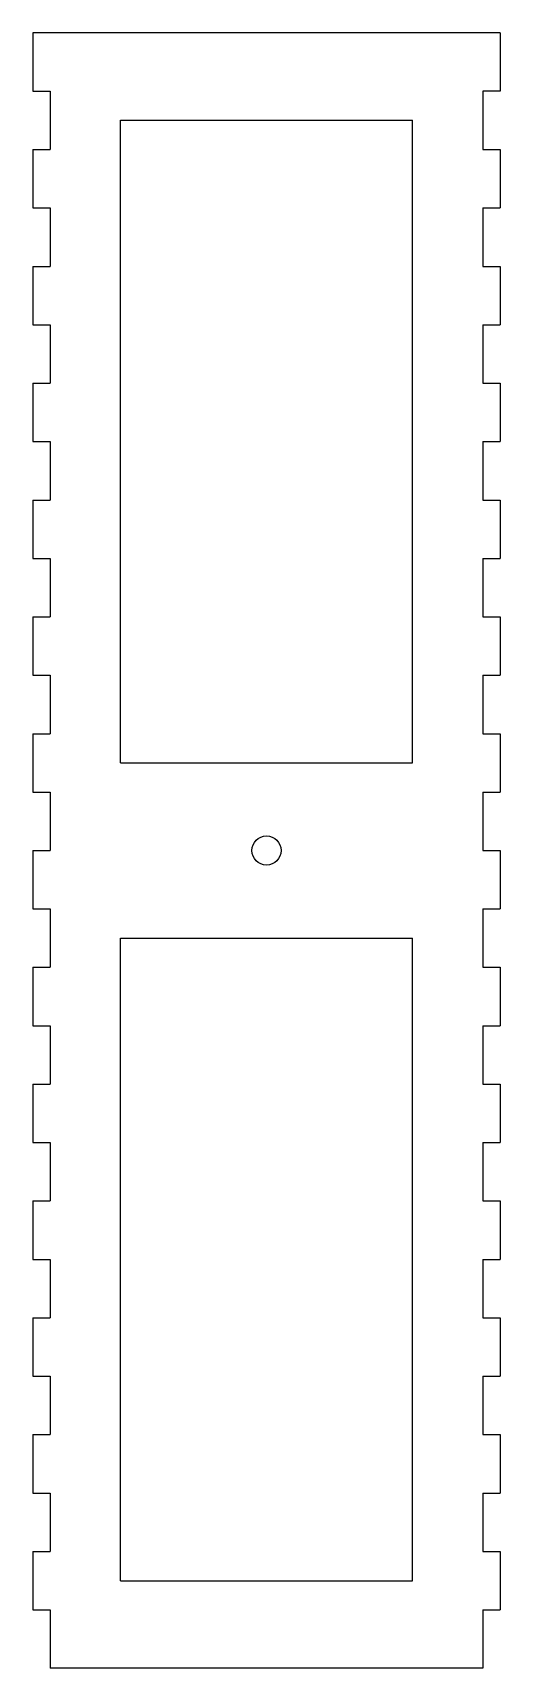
# Model space of a CAD drawing. Extents: x -40 to 40, y -140 to 140.
import ezdxf

# ---------------------------------------------------------------- set-up
doc = ezdxf.new("R2010")
doc.units = 0
doc.layers.add('VISIBLE', color=7, linetype='CONTINUOUS')

msp = doc.modelspace()

# ---------------------------------------------------------------- linework, layer by layer
at = {"layer": 'VISIBLE'}
for p, q in [((40, 140), (-40, 140)), ((-40, 140), (-40, 130)), ((40, 140), (40, 130)), ((-40, 130), (-37, 130)), ((-37, 130), (-37, 120)), ((37, 130), (37, 120)), ((40, 130), (37, 130)), ((-25, 15), (-25, 125)), ((-25, 125), (25, 125)), ((25, 15), (25, 125)), ((-40, 120), (-37, 120)), ((-40, 120), (-40, 110)), ((37, 120), (40, 120)), ((40, 120), (40, 110)), ((-40, 110), (-37, 110)), ((-37, 110), (-37, 100)), ((37, 110), (37, 100)), ((37, 110), (40, 110)), ((-40, 100), (-37, 100)), ((-40, 100), (-40, 90)), ((37, 100), (40, 100)), ((40, 100), (40, 90)), ((-40, 90), (-37, 90)), ((-37, 90), (-37, 80)), ((37, 90), (37, 80)), ((37, 90), (40, 90)), ((-40, 80), (-37, 80)), ((-40, 80), (-40, 70)), ((37, 80), (40, 80)), ((40, 80), (40, 70)), ((-40, 70), (-37, 70)), ((-37, 70), (-37, 60)), ((37, 70), (37, 60)), ((37, 70), (40, 70)), ((-40, 60), (-37, 60)), ((-40, 60), (-40, 50)), ((37, 60), (40, 60)), ((40, 60), (40, 50)), ((-40, 50), (-37, 50)), ((-37, 50), (-37, 40)), ((37, 50), (37, 40)), ((37, 50), (40, 50)), ((-40, 40), (-37, 40)), ((-40, 40), (-40, 30)), ((37, 40), (40, 40)), ((40, 40), (40, 30)), ((-40, 30), (-37, 30)), ((-37, 30), (-37, 20)), ((37, 30), (37, 20)), ((37, 30), (40, 30)), ((-40, 20), (-37, 20)), ((-40, 20), (-40, 10)), ((37, 20), (40, 20)), ((40, 20), (40, 10)), ((-25, 15), (25, 15)), ((-40, 10), (-37, 10)), ((-37, 10), (-37, 0)), ((37, 10), (37, 0)), ((37, 10), (40, 10)), ((-40, 0), (-37, 0)), ((-40, 0), (-40, -10)), ((37, 0), (40, 0)), ((40, 0), (40, -10)), ((-40, -10), (-37, -10)), ((-37, -10), (-37, -20)), ((37, -10), (37, -20)), ((37, -10), (40, -10)), ((-25, -125), (-25, -15)), ((-25, -15), (25, -15)), ((25, -125), (25, -15)), ((-40, -20), (-37, -20)), ((-40, -20), (-40, -30)), ((37, -20), (40, -20)), ((40, -20), (40, -30)), ((-40, -30), (-37, -30)), ((-37, -30), (-37, -40)), ((37, -30), (37, -40)), ((37, -30), (40, -30)), ((-40, -40), (-37, -40)), ((-40, -40), (-40, -50)), ((37, -40), (40, -40)), ((40, -40), (40, -50)), ((-40, -50), (-37, -50)), ((-37, -50), (-37, -60)), ((37, -50), (37, -60)), ((37, -50), (40, -50)), ((-40, -60), (-37, -60)), ((-40, -60), (-40, -70)), ((37, -60), (40, -60)), ((40, -60), (40, -70)), ((-40, -70), (-37, -70)), ((-37, -70), (-37, -80)), ((37, -70), (37, -80)), ((37, -70), (40, -70)), ((-40, -80), (-37, -80)), ((-40, -80), (-40, -90)), ((37, -80), (40, -80)), ((40, -80), (40, -90)), ((-40, -90), (-37, -90)), ((-37, -90), (-37, -100)), ((37, -90), (37, -100)), ((37, -90), (40, -90)), ((-40, -100), (-37, -100)), ((-40, -100), (-40, -110)), ((37, -100), (40, -100)), ((40, -100), (40, -110)), ((-40, -110), (-37, -110)), ((-37, -110), (-37, -120)), ((37, -110), (37, -120)), ((37, -110), (40, -110)), ((-40, -120), (-37, -120)), ((-40, -120), (-40, -130)), ((37, -120), (40, -120)), ((40, -120), (40, -130)), ((-25, -125), (25, -125)), ((-40, -130), (-37, -130)), ((-37, -130), (-37, -140)), ((37, -130), (37, -140)), ((37, -130), (40, -130)), ((37, -140), (-37, -140))]:
    msp.add_line(p, q, dxfattribs=at)
msp.add_circle((0, 0), 2.5, dxfattribs=at)

doc.saveas('drawing.dxf')
